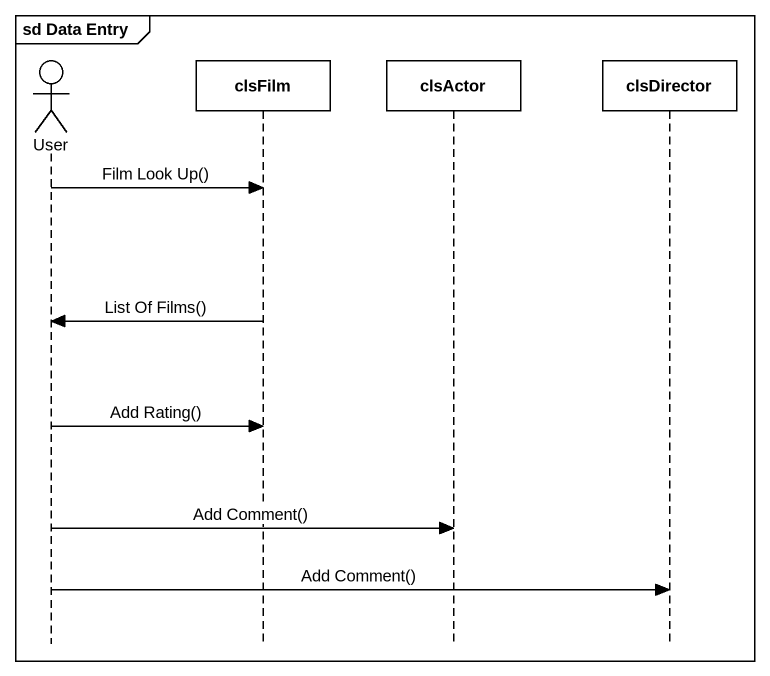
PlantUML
@startuml
mainframe sd Data Entry
hide footbox
actor User
participant clsFilm
participant clsActor
participant clsDirector

User -> clsFilm : Film Look Up()
clsFilm -> User : List Of Films()
User -> clsFilm : Add Rating()
User -> clsActor : Add Comment()
User -> clsDirector : Add Comment()
@enduml
